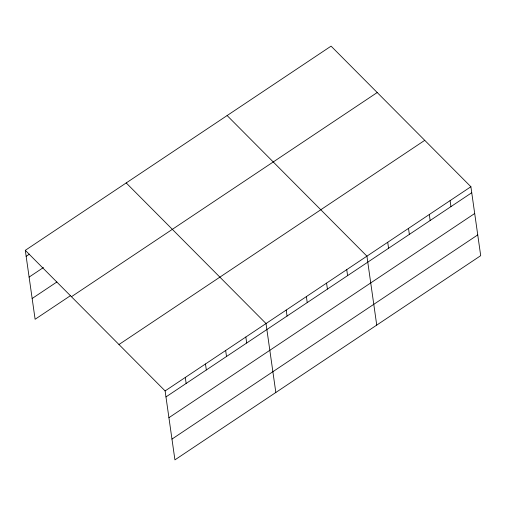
<?xml version="1.0" encoding="UTF-8"?>
<svg xmlns="http://www.w3.org/2000/svg" width="506" height="506" viewBox="0 0 506 506"><rect width="100%" height="100%" fill="white"/><g stroke="black" fill="none" stroke-linecap="round" stroke-linejoin="round"><path stroke-width="0.76" d="M25.3 250.325L331.076 46.135L470.89 186.733L480.7 255.675L174.924 459.865L165.114 390.923L25.3 250.325L35.11 319.267L70.264 295.795M26.154 256.321L29.411 254.145M29.108 277.092L43.434 267.529M32.156 298.496L56.893 281.975M71.441 296.718L377.21 92.528M118.973 344.523L424.749 140.333M165.114 390.923L470.89 186.733M165.968 396.919L471.744 192.729M168.922 417.69L474.698 213.5M171.97 439.094L477.746 234.904M227.112 115.558L366.926 256.156L376.736 325.099M126.203 182.938L266.017 323.536L275.833 392.485M450.093 200.616L450.947 206.612M429.303 214.5L430.157 220.496M408.506 228.383L409.36 234.379M387.716 242.273L388.57 248.269M346.743 269.628L347.597 275.631M326.56 283.107L327.414 289.103M306.383 296.586L307.237 302.582M286.2 310.058L287.054 316.06M245.834 337.015L246.688 343.011M225.657 350.494L226.511 356.49M205.474 363.966L206.328 369.962M185.291 377.444L186.145 383.44"/></g></svg>
